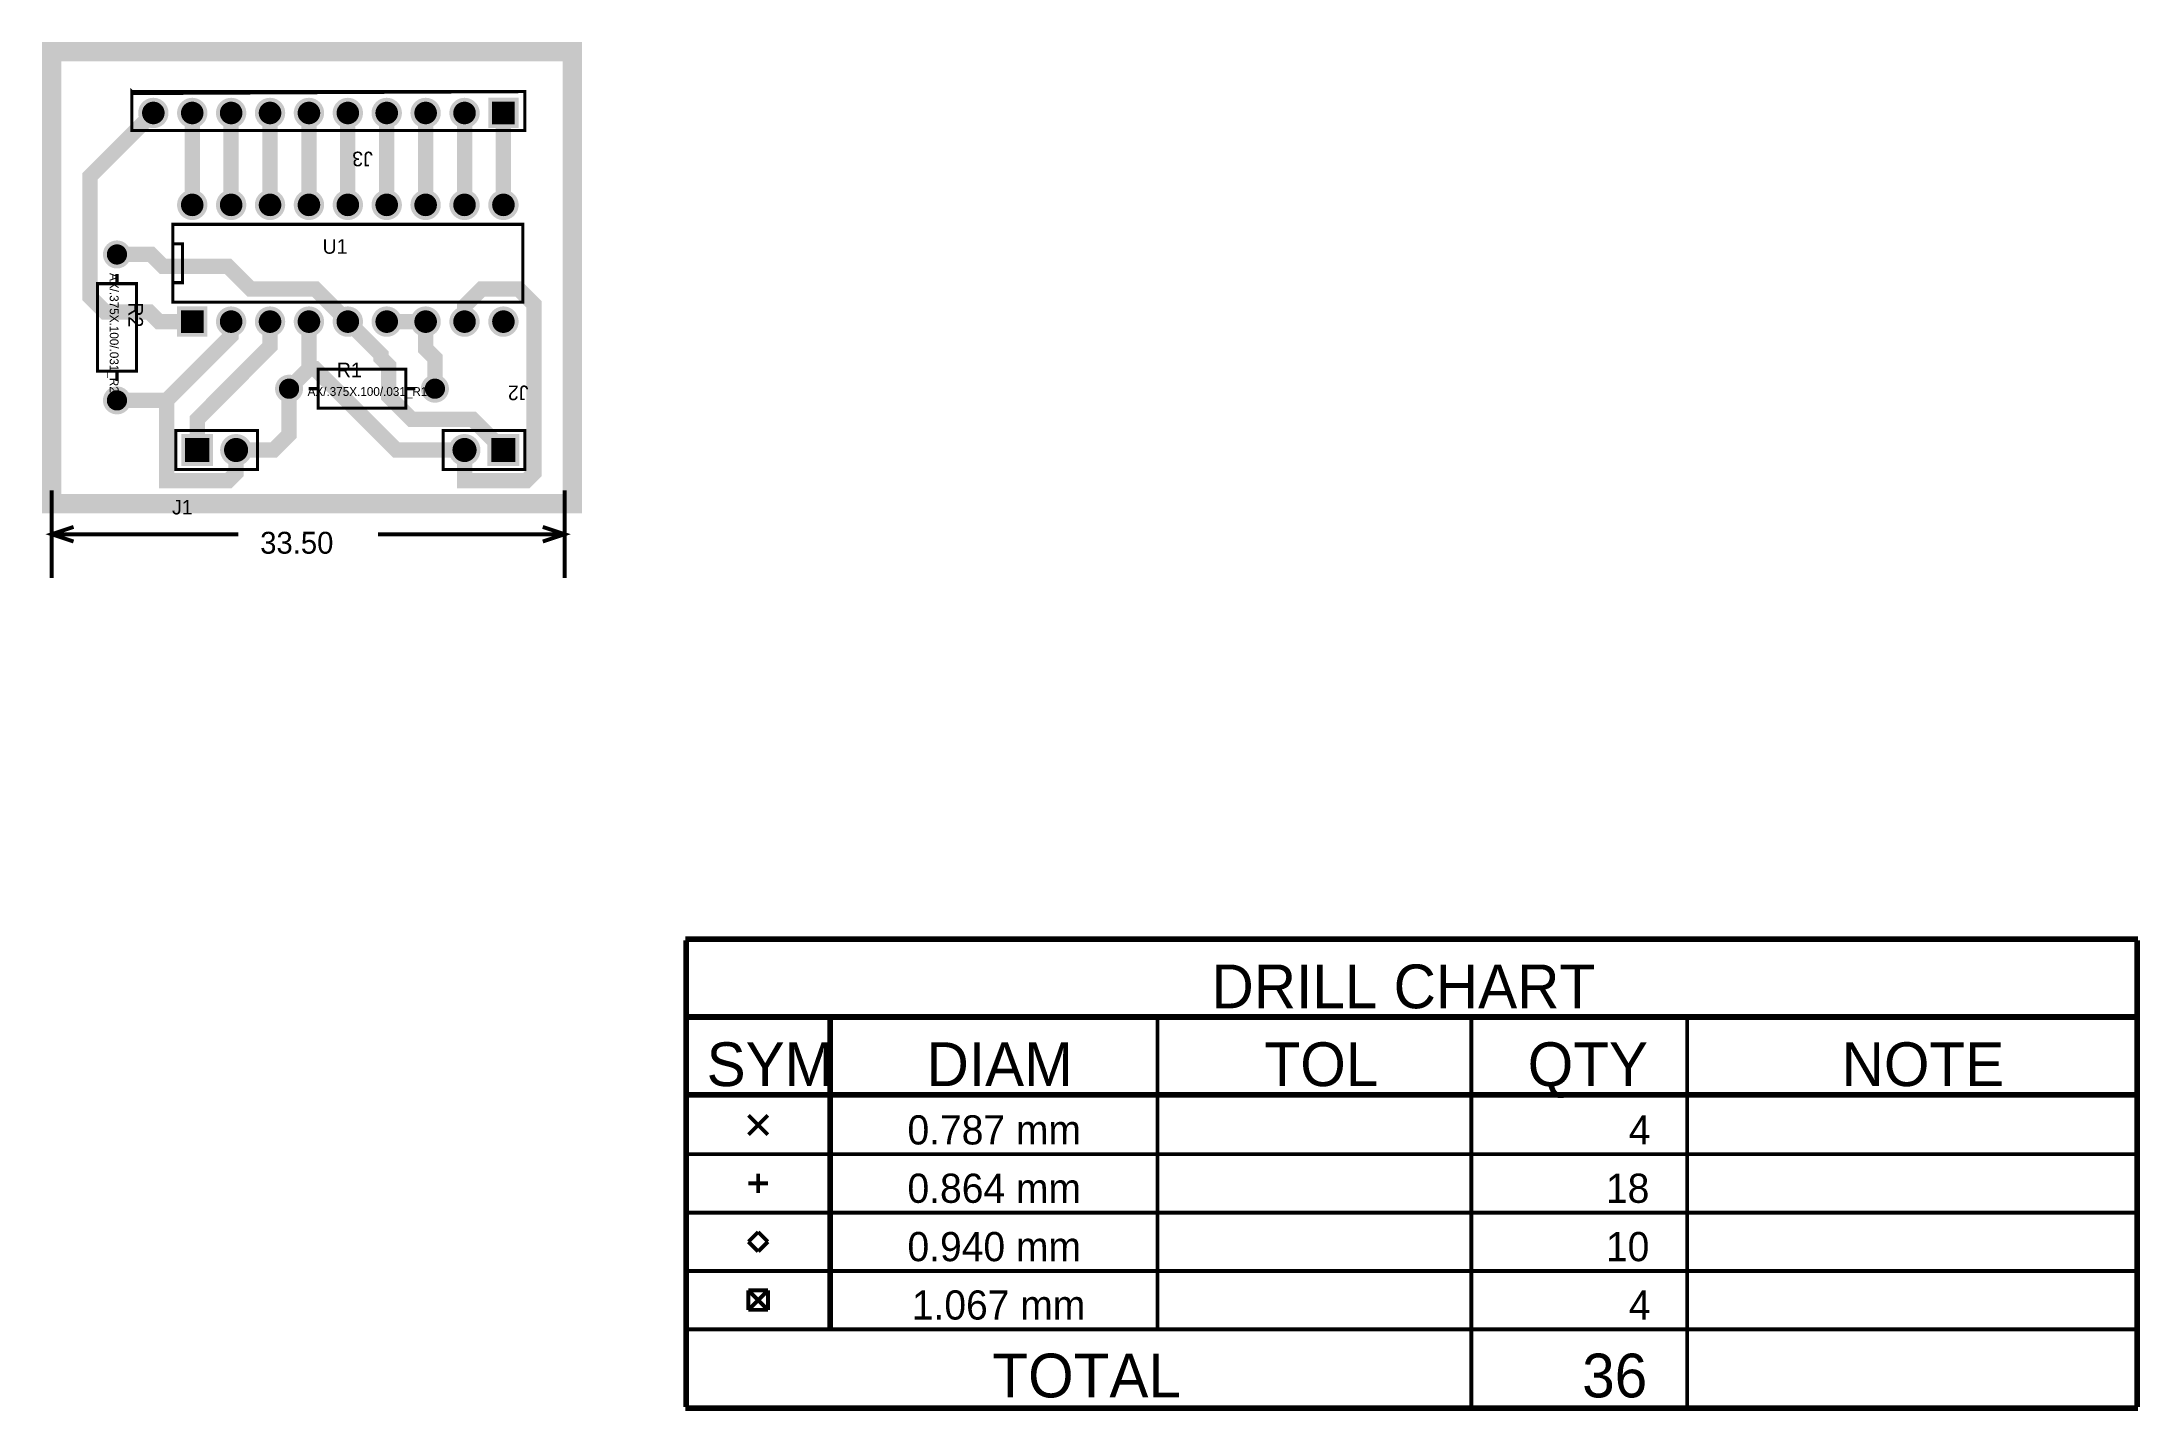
# Model space of a CAD drawing. Extents: x -1.66 to 3.73, y -1.21 to 2.31.
import ezdxf

# ---------------------------------------------------------------- set-up
doc = ezdxf.new("R2010")
doc.units = 0
doc.layers.get('0').update_dxf_attribs({"color": 1, "linetype": 'CONTINUOUS'})
for name, color, linetype in [('ASYBOT', 7, 'CONTINUOUS'), ('ASYTOP', 6, 'CONTINUOUS'), ('BOTTOM', 3, 'CONTINUOUS'), ('COMPONENTS_TOP', 1, 'CONTINUOUS'), ('DRILL', 1, 'CONTINUOUS'), ('DRLDWG', 8, 'CONTINUOUS'), ('GND', 4, 'CONTINUOUS'), ('INNER1', 8, 'CONTINUOUS'), ('INNER10', 1, 'CONTINUOUS'), ('INNER11', 2, 'CONTINUOUS'), ('INNER12', 3, 'CONTINUOUS'), ('INNER2', 1, 'CONTINUOUS'), ('INNER3', 2, 'CONTINUOUS'), ('INNER4', 3, 'CONTINUOUS'), ('INNER5', 4, 'CONTINUOUS'), ('INNER6', 5, 'CONTINUOUS'), ('INNER7', 6, 'CONTINUOUS'), ('INNER8', 7, 'CONTINUOUS'), ('INNER9', 8, 'CONTINUOUS'), ('OBS_ASYTOP', 6, 'CONTINUOUS'), ('OBS_DRLDWG', 8, 'CONTINUOUS'), ('OBS_GLOBAL_LAYER', 1, 'CONTINUOUS'), ('OBS_SSTOP', 4, 'CONTINUOUS'), ('PADSTACKS', 1, 'CONTINUOUS'), ('POWER', 7, 'CONTINUOUS'), ('SMBOT', 1, 'CONTINUOUS'), ('SMTOP', 8, 'CONTINUOUS'), ('TOP', 2, 'CONTINUOUS')]:
    doc.layers.add(name, color=color, linetype=linetype)

# ---------------------------------------------------------------- blocks, each defined once
blk = doc.blocks.new('padstack_BCON100T_llb_pad3')
blk.add_point((0, 0))
at = {"layer": 'ASYBOT', "const_width": 0.062}
blk.add_lwpolyline([(-0.031, 0), (0.031, 0)], dxfattribs=at)
at = {"layer": 'ASYTOP', "const_width": 0.062}
blk.add_lwpolyline([(-0.031, 0), (0.031, 0)], dxfattribs=at)
at = {"layer": 'BOTTOM', "const_width": 0.062}
blk.add_lwpolyline([(-0.031, 0), (0.031, 0)], dxfattribs=at)
at = {"layer": 'DRILL', "const_width": 0.021}
blk.add_lwpolyline([(-0.0105, 0, 1), (0.0105, 0, 1)], format="xyb", close=True, dxfattribs=at)
at = {"layer": 'DRLDWG', "const_width": 0.021}
blk.add_lwpolyline([(-0.0105, 0, 1), (0.0105, 0, 1)], format="xyb", close=True, dxfattribs=at)
at = {"layer": 'GND', "const_width": 0.082}
blk.add_lwpolyline([(-0.041, 0), (0.041, 0)], dxfattribs=at)
at = {"layer": 'INNER1', "const_width": 0.062}
blk.add_lwpolyline([(-0.031, 0), (0.031, 0)], dxfattribs=at)
at = {"layer": 'INNER10', "const_width": 0.062}
blk.add_lwpolyline([(-0.031, 0), (0.031, 0)], dxfattribs=at)
at = {"layer": 'INNER11', "const_width": 0.062}
blk.add_lwpolyline([(-0.031, 0), (0.031, 0)], dxfattribs=at)
at = {"layer": 'INNER12', "const_width": 0.062}
blk.add_lwpolyline([(-0.031, 0), (0.031, 0)], dxfattribs=at)
at = {"layer": 'INNER2', "const_width": 0.062}
blk.add_lwpolyline([(-0.031, 0), (0.031, 0)], dxfattribs=at)
at = {"layer": 'INNER3', "const_width": 0.062}
blk.add_lwpolyline([(-0.031, 0), (0.031, 0)], dxfattribs=at)
at = {"layer": 'INNER4', "const_width": 0.062}
blk.add_lwpolyline([(-0.031, 0), (0.031, 0)], dxfattribs=at)
at = {"layer": 'INNER5', "const_width": 0.062}
blk.add_lwpolyline([(-0.031, 0), (0.031, 0)], dxfattribs=at)
at = {"layer": 'INNER6', "const_width": 0.062}
blk.add_lwpolyline([(-0.031, 0), (0.031, 0)], dxfattribs=at)
at = {"layer": 'INNER7', "const_width": 0.062}
blk.add_lwpolyline([(-0.031, 0), (0.031, 0)], dxfattribs=at)
at = {"layer": 'INNER8', "const_width": 0.062}
blk.add_lwpolyline([(-0.031, 0), (0.031, 0)], dxfattribs=at)
at = {"layer": 'INNER9', "const_width": 0.062}
blk.add_lwpolyline([(-0.031, 0), (0.031, 0)], dxfattribs=at)
at = {"layer": 'POWER', "const_width": 0.082}
blk.add_lwpolyline([(-0.041, 0), (0.041, 0)], dxfattribs=at)
at = {"layer": 'SMBOT', "const_width": 0.062}
blk.add_lwpolyline([(-0.031, 0), (0.031, 0)], dxfattribs=at)
at = {"layer": 'SMTOP', "const_width": 0.062}
blk.add_lwpolyline([(-0.031, 0), (0.031, 0)], dxfattribs=at)
at = {"layer": 'TOP', "const_width": 0.062}
blk.add_lwpolyline([(-0.031, 0), (0.031, 0)], dxfattribs=at)
blk = doc.blocks.new('padstack_BCON100T_llb_pad4')
blk.add_point((0, 0))
at = {"layer": 'ASYBOT', "const_width": 0.031}
blk.add_lwpolyline([(-0.0155, 0, 1), (0.0155, 0, 1)], format="xyb", close=True, dxfattribs=at)
at = {"layer": 'ASYTOP', "const_width": 0.031}
blk.add_lwpolyline([(-0.0155, 0, 1), (0.0155, 0, 1)], format="xyb", close=True, dxfattribs=at)
at = {"layer": 'BOTTOM', "const_width": 0.031}
blk.add_lwpolyline([(-0.0155, 0, 1), (0.0155, 0, 1)], format="xyb", close=True, dxfattribs=at)
at = {"layer": 'DRILL', "const_width": 0.021}
blk.add_lwpolyline([(-0.0105, 0, 1), (0.0105, 0, 1)], format="xyb", close=True, dxfattribs=at)
at = {"layer": 'DRLDWG', "const_width": 0.021}
blk.add_lwpolyline([(-0.0105, 0, 1), (0.0105, 0, 1)], format="xyb", close=True, dxfattribs=at)
at = {"layer": 'GND', "const_width": 0.041}
blk.add_lwpolyline([(-0.0205, 0, 1), (0.0205, 0, 1)], format="xyb", close=True, dxfattribs=at)
at = {"layer": 'INNER1', "const_width": 0.031}
blk.add_lwpolyline([(-0.0155, 0, 1), (0.0155, 0, 1)], format="xyb", close=True, dxfattribs=at)
at = {"layer": 'INNER10', "const_width": 0.031}
blk.add_lwpolyline([(-0.0155, 0, 1), (0.0155, 0, 1)], format="xyb", close=True, dxfattribs=at)
at = {"layer": 'INNER11', "const_width": 0.031}
blk.add_lwpolyline([(-0.0155, 0, 1), (0.0155, 0, 1)], format="xyb", close=True, dxfattribs=at)
at = {"layer": 'INNER12', "const_width": 0.031}
blk.add_lwpolyline([(-0.0155, 0, 1), (0.0155, 0, 1)], format="xyb", close=True, dxfattribs=at)
at = {"layer": 'INNER2', "const_width": 0.031}
blk.add_lwpolyline([(-0.0155, 0, 1), (0.0155, 0, 1)], format="xyb", close=True, dxfattribs=at)
at = {"layer": 'INNER3', "const_width": 0.031}
blk.add_lwpolyline([(-0.0155, 0, 1), (0.0155, 0, 1)], format="xyb", close=True, dxfattribs=at)
at = {"layer": 'INNER4', "const_width": 0.031}
blk.add_lwpolyline([(-0.0155, 0, 1), (0.0155, 0, 1)], format="xyb", close=True, dxfattribs=at)
at = {"layer": 'INNER5', "const_width": 0.031}
blk.add_lwpolyline([(-0.0155, 0, 1), (0.0155, 0, 1)], format="xyb", close=True, dxfattribs=at)
at = {"layer": 'INNER6', "const_width": 0.031}
blk.add_lwpolyline([(-0.0155, 0, 1), (0.0155, 0, 1)], format="xyb", close=True, dxfattribs=at)
at = {"layer": 'INNER7', "const_width": 0.031}
blk.add_lwpolyline([(-0.0155, 0, 1), (0.0155, 0, 1)], format="xyb", close=True, dxfattribs=at)
at = {"layer": 'INNER8', "const_width": 0.031}
blk.add_lwpolyline([(-0.0155, 0, 1), (0.0155, 0, 1)], format="xyb", close=True, dxfattribs=at)
at = {"layer": 'INNER9', "const_width": 0.031}
blk.add_lwpolyline([(-0.0155, 0, 1), (0.0155, 0, 1)], format="xyb", close=True, dxfattribs=at)
at = {"layer": 'POWER', "const_width": 0.041}
blk.add_lwpolyline([(-0.0205, 0, 1), (0.0205, 0, 1)], format="xyb", close=True, dxfattribs=at)
at = {"layer": 'SMBOT', "const_width": 0.031}
blk.add_lwpolyline([(-0.0155, 0, 1), (0.0155, 0, 1)], format="xyb", close=True, dxfattribs=at)
at = {"layer": 'SMTOP', "const_width": 0.031}
blk.add_lwpolyline([(-0.0155, 0, 1), (0.0155, 0, 1)], format="xyb", close=True, dxfattribs=at)
at = {"layer": 'TOP', "const_width": 0.031}
blk.add_lwpolyline([(-0.0155, 0, 1), (0.0155, 0, 1)], format="xyb", close=True, dxfattribs=at)
blk = doc.blocks.new('footprint_CON2_J1')
at = {"layer": 'PADSTACKS'}
for name, p in [('padstack_BCON100T_llb_pad3', (0, 0)), ('padstack_BCON100T_llb_pad4', (0.1, 0))]:
    blk.add_blockref(name, p, dxfattribs=at)
blk = doc.blocks.new('footprint_CON2_J2')
at = {"layer": 'PADSTACKS'}
for name, p in [('padstack_BCON100T_llb_pad3', (0, 0)), ('padstack_BCON100T_llb_pad4', (0.1, 0))]:
    blk.add_blockref(name, p, dxfattribs=at)
blk = doc.blocks.new('padstack_BCON100T_llb_pad2')
blk.add_point((0, 0))
at = {"layer": 'ASYBOT', "const_width": 0.058}
blk.add_lwpolyline([(-0.029, 0), (0.029, 0)], dxfattribs=at)
at = {"layer": 'ASYTOP', "const_width": 0.058}
blk.add_lwpolyline([(-0.029, 0), (0.029, 0)], dxfattribs=at)
at = {"layer": 'BOTTOM', "const_width": 0.058}
blk.add_lwpolyline([(-0.029, 0), (0.029, 0)], dxfattribs=at)
at = {"layer": 'DRILL', "const_width": 0.0185}
blk.add_lwpolyline([(-0.00925, 0, 1), (0.00925, 0, 1)], format="xyb", close=True, dxfattribs=at)
at = {"layer": 'DRLDWG', "const_width": 0.0185}
blk.add_lwpolyline([(-0.00925, 0, 1), (0.00925, 0, 1)], format="xyb", close=True, dxfattribs=at)
at = {"layer": 'GND', "const_width": 0.078}
blk.add_lwpolyline([(-0.039, 0), (0.039, 0)], dxfattribs=at)
at = {"layer": 'INNER1', "const_width": 0.058}
blk.add_lwpolyline([(-0.029, 0), (0.029, 0)], dxfattribs=at)
at = {"layer": 'INNER10', "const_width": 0.058}
blk.add_lwpolyline([(-0.029, 0), (0.029, 0)], dxfattribs=at)
at = {"layer": 'INNER11', "const_width": 0.058}
blk.add_lwpolyline([(-0.029, 0), (0.029, 0)], dxfattribs=at)
at = {"layer": 'INNER12', "const_width": 0.058}
blk.add_lwpolyline([(-0.029, 0), (0.029, 0)], dxfattribs=at)
at = {"layer": 'INNER2', "const_width": 0.058}
blk.add_lwpolyline([(-0.029, 0), (0.029, 0)], dxfattribs=at)
at = {"layer": 'INNER3', "const_width": 0.058}
blk.add_lwpolyline([(-0.029, 0), (0.029, 0)], dxfattribs=at)
at = {"layer": 'INNER4', "const_width": 0.058}
blk.add_lwpolyline([(-0.029, 0), (0.029, 0)], dxfattribs=at)
at = {"layer": 'INNER5', "const_width": 0.058}
blk.add_lwpolyline([(-0.029, 0), (0.029, 0)], dxfattribs=at)
at = {"layer": 'INNER6', "const_width": 0.058}
blk.add_lwpolyline([(-0.029, 0), (0.029, 0)], dxfattribs=at)
at = {"layer": 'INNER7', "const_width": 0.058}
blk.add_lwpolyline([(-0.029, 0), (0.029, 0)], dxfattribs=at)
at = {"layer": 'INNER8', "const_width": 0.058}
blk.add_lwpolyline([(-0.029, 0), (0.029, 0)], dxfattribs=at)
at = {"layer": 'INNER9', "const_width": 0.058}
blk.add_lwpolyline([(-0.029, 0), (0.029, 0)], dxfattribs=at)
at = {"layer": 'POWER', "const_width": 0.078}
blk.add_lwpolyline([(-0.039, 0), (0.039, 0)], dxfattribs=at)
at = {"layer": 'SMBOT', "const_width": 0.058}
blk.add_lwpolyline([(-0.029, 0), (0.029, 0)], dxfattribs=at)
at = {"layer": 'SMTOP', "const_width": 0.058}
blk.add_lwpolyline([(-0.029, 0), (0.029, 0)], dxfattribs=at)
at = {"layer": 'TOP', "const_width": 0.058}
blk.add_lwpolyline([(-0.029, 0), (0.029, 0)], dxfattribs=at)
blk = doc.blocks.new('padstack_BCON100T_llb_pad1')
blk.add_point((0, 0))
at = {"layer": 'ASYBOT', "const_width": 0.029}
blk.add_lwpolyline([(-0.0145, 0, 1), (0.0145, 0, 1)], format="xyb", close=True, dxfattribs=at)
at = {"layer": 'ASYTOP', "const_width": 0.029}
blk.add_lwpolyline([(-0.0145, 0, 1), (0.0145, 0, 1)], format="xyb", close=True, dxfattribs=at)
at = {"layer": 'BOTTOM', "const_width": 0.029}
blk.add_lwpolyline([(-0.0145, 0, 1), (0.0145, 0, 1)], format="xyb", close=True, dxfattribs=at)
at = {"layer": 'DRILL', "const_width": 0.0185}
blk.add_lwpolyline([(-0.00925, 0, 1), (0.00925, 0, 1)], format="xyb", close=True, dxfattribs=at)
at = {"layer": 'DRLDWG', "const_width": 0.0185}
blk.add_lwpolyline([(-0.00925, 0, 1), (0.00925, 0, 1)], format="xyb", close=True, dxfattribs=at)
at = {"layer": 'GND', "const_width": 0.039}
blk.add_lwpolyline([(-0.0195, 0, 1), (0.0195, 0, 1)], format="xyb", close=True, dxfattribs=at)
at = {"layer": 'INNER1', "const_width": 0.029}
blk.add_lwpolyline([(-0.0145, 0, 1), (0.0145, 0, 1)], format="xyb", close=True, dxfattribs=at)
at = {"layer": 'INNER10', "const_width": 0.029}
blk.add_lwpolyline([(-0.0145, 0, 1), (0.0145, 0, 1)], format="xyb", close=True, dxfattribs=at)
at = {"layer": 'INNER11', "const_width": 0.029}
blk.add_lwpolyline([(-0.0145, 0, 1), (0.0145, 0, 1)], format="xyb", close=True, dxfattribs=at)
at = {"layer": 'INNER12', "const_width": 0.029}
blk.add_lwpolyline([(-0.0145, 0, 1), (0.0145, 0, 1)], format="xyb", close=True, dxfattribs=at)
at = {"layer": 'INNER2', "const_width": 0.029}
blk.add_lwpolyline([(-0.0145, 0, 1), (0.0145, 0, 1)], format="xyb", close=True, dxfattribs=at)
at = {"layer": 'INNER3', "const_width": 0.029}
blk.add_lwpolyline([(-0.0145, 0, 1), (0.0145, 0, 1)], format="xyb", close=True, dxfattribs=at)
at = {"layer": 'INNER4', "const_width": 0.029}
blk.add_lwpolyline([(-0.0145, 0, 1), (0.0145, 0, 1)], format="xyb", close=True, dxfattribs=at)
at = {"layer": 'INNER5', "const_width": 0.029}
blk.add_lwpolyline([(-0.0145, 0, 1), (0.0145, 0, 1)], format="xyb", close=True, dxfattribs=at)
at = {"layer": 'INNER6', "const_width": 0.029}
blk.add_lwpolyline([(-0.0145, 0, 1), (0.0145, 0, 1)], format="xyb", close=True, dxfattribs=at)
at = {"layer": 'INNER7', "const_width": 0.029}
blk.add_lwpolyline([(-0.0145, 0, 1), (0.0145, 0, 1)], format="xyb", close=True, dxfattribs=at)
at = {"layer": 'INNER8', "const_width": 0.029}
blk.add_lwpolyline([(-0.0145, 0, 1), (0.0145, 0, 1)], format="xyb", close=True, dxfattribs=at)
at = {"layer": 'INNER9', "const_width": 0.029}
blk.add_lwpolyline([(-0.0145, 0, 1), (0.0145, 0, 1)], format="xyb", close=True, dxfattribs=at)
at = {"layer": 'POWER', "const_width": 0.039}
blk.add_lwpolyline([(-0.0195, 0, 1), (0.0195, 0, 1)], format="xyb", close=True, dxfattribs=at)
at = {"layer": 'SMBOT', "const_width": 0.029}
blk.add_lwpolyline([(-0.0145, 0, 1), (0.0145, 0, 1)], format="xyb", close=True, dxfattribs=at)
at = {"layer": 'SMTOP', "const_width": 0.029}
blk.add_lwpolyline([(-0.0145, 0, 1), (0.0145, 0, 1)], format="xyb", close=True, dxfattribs=at)
at = {"layer": 'TOP', "const_width": 0.029}
blk.add_lwpolyline([(-0.0145, 0, 1), (0.0145, 0, 1)], format="xyb", close=True, dxfattribs=at)
blk = doc.blocks.new('footprint_CON10_J3')
at = {"layer": 'PADSTACKS'}
for name, p in [('padstack_BCON100T_llb_pad2', (0, 0)), ('padstack_BCON100T_llb_pad1', (0.1, 0)), ('padstack_BCON100T_llb_pad1', (0.2, 0)), ('padstack_BCON100T_llb_pad1', (0.3, 0)), ('padstack_BCON100T_llb_pad1', (0.4, 0)), ('padstack_BCON100T_llb_pad1', (0.5, 0)), ('padstack_BCON100T_llb_pad1', (0.6, 0)), ('padstack_BCON100T_llb_pad1', (0.7, 0)), ('padstack_BCON100T_llb_pad1', (0.8, 0)), ('padstack_BCON100T_llb_pad1', (0.9, 0))]:
    blk.add_blockref(name, p, dxfattribs=at)
blk = doc.blocks.new('padstack_TM_AXIAL_llb_pad3')
blk.add_point((0, 0))
at = {"layer": 'ASYBOT', "const_width": 0.026}
blk.add_lwpolyline([(-0.013, 0, 1), (0.013, 0, 1)], format="xyb", close=True, dxfattribs=at)
at = {"layer": 'ASYTOP', "const_width": 0.026}
blk.add_lwpolyline([(-0.013, 0, 1), (0.013, 0, 1)], format="xyb", close=True, dxfattribs=at)
at = {"layer": 'BOTTOM', "const_width": 0.026}
blk.add_lwpolyline([(-0.013, 0, 1), (0.013, 0, 1)], format="xyb", close=True, dxfattribs=at)
at = {"layer": 'DRILL', "const_width": 0.0155}
blk.add_lwpolyline([(-0.00775, 0, 1), (0.00775, 0, 1)], format="xyb", close=True, dxfattribs=at)
at = {"layer": 'DRLDWG', "const_width": 0.0155}
blk.add_lwpolyline([(-0.00775, 0, 1), (0.00775, 0, 1)], format="xyb", close=True, dxfattribs=at)
at = {"layer": 'GND', "const_width": 0.036}
blk.add_lwpolyline([(-0.018, 0, 1), (0.018, 0, 1)], format="xyb", close=True, dxfattribs=at)
at = {"layer": 'INNER1', "const_width": 0.026}
blk.add_lwpolyline([(-0.013, 0, 1), (0.013, 0, 1)], format="xyb", close=True, dxfattribs=at)
at = {"layer": 'INNER10', "const_width": 0.026}
blk.add_lwpolyline([(-0.013, 0, 1), (0.013, 0, 1)], format="xyb", close=True, dxfattribs=at)
at = {"layer": 'INNER11', "const_width": 0.026}
blk.add_lwpolyline([(-0.013, 0, 1), (0.013, 0, 1)], format="xyb", close=True, dxfattribs=at)
at = {"layer": 'INNER12', "const_width": 0.026}
blk.add_lwpolyline([(-0.013, 0, 1), (0.013, 0, 1)], format="xyb", close=True, dxfattribs=at)
at = {"layer": 'INNER2', "const_width": 0.026}
blk.add_lwpolyline([(-0.013, 0, 1), (0.013, 0, 1)], format="xyb", close=True, dxfattribs=at)
at = {"layer": 'INNER3', "const_width": 0.026}
blk.add_lwpolyline([(-0.013, 0, 1), (0.013, 0, 1)], format="xyb", close=True, dxfattribs=at)
at = {"layer": 'INNER4', "const_width": 0.026}
blk.add_lwpolyline([(-0.013, 0, 1), (0.013, 0, 1)], format="xyb", close=True, dxfattribs=at)
at = {"layer": 'INNER5', "const_width": 0.026}
blk.add_lwpolyline([(-0.013, 0, 1), (0.013, 0, 1)], format="xyb", close=True, dxfattribs=at)
at = {"layer": 'INNER6', "const_width": 0.026}
blk.add_lwpolyline([(-0.013, 0, 1), (0.013, 0, 1)], format="xyb", close=True, dxfattribs=at)
at = {"layer": 'INNER7', "const_width": 0.026}
blk.add_lwpolyline([(-0.013, 0, 1), (0.013, 0, 1)], format="xyb", close=True, dxfattribs=at)
at = {"layer": 'INNER8', "const_width": 0.026}
blk.add_lwpolyline([(-0.013, 0, 1), (0.013, 0, 1)], format="xyb", close=True, dxfattribs=at)
at = {"layer": 'INNER9', "const_width": 0.026}
blk.add_lwpolyline([(-0.013, 0, 1), (0.013, 0, 1)], format="xyb", close=True, dxfattribs=at)
at = {"layer": 'POWER', "const_width": 0.036}
blk.add_lwpolyline([(-0.018, 0, 1), (0.018, 0, 1)], format="xyb", close=True, dxfattribs=at)
at = {"layer": 'SMBOT', "const_width": 0.026}
blk.add_lwpolyline([(-0.013, 0, 1), (0.013, 0, 1)], format="xyb", close=True, dxfattribs=at)
at = {"layer": 'SMTOP', "const_width": 0.026}
blk.add_lwpolyline([(-0.013, 0, 1), (0.013, 0, 1)], format="xyb", close=True, dxfattribs=at)
at = {"layer": 'TOP', "const_width": 0.026}
blk.add_lwpolyline([(-0.013, 0, 1), (0.013, 0, 1)], format="xyb", close=True, dxfattribs=at)
blk = doc.blocks.new('footprint_AX__375X_100__031_R1')
at = {"layer": 'PADSTACKS'}
for p in [(0, 0), (0.375, 0)]:
    blk.add_blockref('padstack_TM_AXIAL_llb_pad3', p, dxfattribs=at)
blk = doc.blocks.new('footprint_AX__375X_100__031_R2')
at = {"layer": 'PADSTACKS'}
for p in [(0, 0), (0.375, 0)]:
    blk.add_blockref('padstack_TM_AXIAL_llb_pad3', p, dxfattribs=at)
blk = doc.blocks.new('padstack_DIP100T_llb_pad1')
blk.add_point((0, 0))
at = {"layer": 'ASYBOT', "const_width": 0.058}
blk.add_lwpolyline([(-0.029, 0), (0.029, 0)], dxfattribs=at)
at = {"layer": 'ASYTOP', "const_width": 0.058}
blk.add_lwpolyline([(-0.029, 0), (0.029, 0)], dxfattribs=at)
at = {"layer": 'BOTTOM', "const_width": 0.058}
blk.add_lwpolyline([(-0.029, 0), (0.029, 0)], dxfattribs=at)
at = {"layer": 'DRILL', "const_width": 0.017}
blk.add_lwpolyline([(-0.0085, 0, 1), (0.0085, 0, 1)], format="xyb", close=True, dxfattribs=at)
at = {"layer": 'DRLDWG', "const_width": 0.017}
blk.add_lwpolyline([(-0.0085, 0, 1), (0.0085, 0, 1)], format="xyb", close=True, dxfattribs=at)
at = {"layer": 'GND', "const_width": 0.078}
blk.add_lwpolyline([(-0.039, 0), (0.039, 0)], dxfattribs=at)
at = {"layer": 'INNER1', "const_width": 0.058}
blk.add_lwpolyline([(-0.029, 0), (0.029, 0)], dxfattribs=at)
at = {"layer": 'INNER10', "const_width": 0.058}
blk.add_lwpolyline([(-0.029, 0), (0.029, 0)], dxfattribs=at)
at = {"layer": 'INNER11', "const_width": 0.058}
blk.add_lwpolyline([(-0.029, 0), (0.029, 0)], dxfattribs=at)
at = {"layer": 'INNER12', "const_width": 0.058}
blk.add_lwpolyline([(-0.029, 0), (0.029, 0)], dxfattribs=at)
at = {"layer": 'INNER2', "const_width": 0.058}
blk.add_lwpolyline([(-0.029, 0), (0.029, 0)], dxfattribs=at)
at = {"layer": 'INNER3', "const_width": 0.058}
blk.add_lwpolyline([(-0.029, 0), (0.029, 0)], dxfattribs=at)
at = {"layer": 'INNER4', "const_width": 0.058}
blk.add_lwpolyline([(-0.029, 0), (0.029, 0)], dxfattribs=at)
at = {"layer": 'INNER5', "const_width": 0.058}
blk.add_lwpolyline([(-0.029, 0), (0.029, 0)], dxfattribs=at)
at = {"layer": 'INNER6', "const_width": 0.058}
blk.add_lwpolyline([(-0.029, 0), (0.029, 0)], dxfattribs=at)
at = {"layer": 'INNER7', "const_width": 0.058}
blk.add_lwpolyline([(-0.029, 0), (0.029, 0)], dxfattribs=at)
at = {"layer": 'INNER8', "const_width": 0.058}
blk.add_lwpolyline([(-0.029, 0), (0.029, 0)], dxfattribs=at)
at = {"layer": 'INNER9', "const_width": 0.058}
blk.add_lwpolyline([(-0.029, 0), (0.029, 0)], dxfattribs=at)
at = {"layer": 'POWER', "const_width": 0.078}
blk.add_lwpolyline([(-0.039, 0), (0.039, 0)], dxfattribs=at)
at = {"layer": 'SMBOT', "const_width": 0.058}
blk.add_lwpolyline([(-0.029, 0), (0.029, 0)], dxfattribs=at)
at = {"layer": 'SMTOP', "const_width": 0.058}
blk.add_lwpolyline([(-0.029, 0), (0.029, 0)], dxfattribs=at)
at = {"layer": 'TOP', "const_width": 0.058}
blk.add_lwpolyline([(-0.029, 0), (0.029, 0)], dxfattribs=at)
blk = doc.blocks.new('padstack_DIP100T_llb_pad2')
blk.add_point((0, 0))
at = {"layer": 'ASYBOT', "const_width": 0.029}
blk.add_lwpolyline([(-0.0145, 0, 1), (0.0145, 0, 1)], format="xyb", close=True, dxfattribs=at)
at = {"layer": 'ASYTOP', "const_width": 0.029}
blk.add_lwpolyline([(-0.0145, 0, 1), (0.0145, 0, 1)], format="xyb", close=True, dxfattribs=at)
at = {"layer": 'BOTTOM', "const_width": 0.029}
blk.add_lwpolyline([(-0.0145, 0, 1), (0.0145, 0, 1)], format="xyb", close=True, dxfattribs=at)
at = {"layer": 'DRILL', "const_width": 0.017}
blk.add_lwpolyline([(-0.0085, 0, 1), (0.0085, 0, 1)], format="xyb", close=True, dxfattribs=at)
at = {"layer": 'DRLDWG', "const_width": 0.017}
blk.add_lwpolyline([(-0.0085, 0, 1), (0.0085, 0, 1)], format="xyb", close=True, dxfattribs=at)
at = {"layer": 'GND', "const_width": 0.039}
blk.add_lwpolyline([(-0.0195, 0, 1), (0.0195, 0, 1)], format="xyb", close=True, dxfattribs=at)
at = {"layer": 'INNER1', "const_width": 0.029}
blk.add_lwpolyline([(-0.0145, 0, 1), (0.0145, 0, 1)], format="xyb", close=True, dxfattribs=at)
at = {"layer": 'INNER10', "const_width": 0.029}
blk.add_lwpolyline([(-0.0145, 0, 1), (0.0145, 0, 1)], format="xyb", close=True, dxfattribs=at)
at = {"layer": 'INNER11', "const_width": 0.029}
blk.add_lwpolyline([(-0.0145, 0, 1), (0.0145, 0, 1)], format="xyb", close=True, dxfattribs=at)
at = {"layer": 'INNER12', "const_width": 0.029}
blk.add_lwpolyline([(-0.0145, 0, 1), (0.0145, 0, 1)], format="xyb", close=True, dxfattribs=at)
at = {"layer": 'INNER2', "const_width": 0.029}
blk.add_lwpolyline([(-0.0145, 0, 1), (0.0145, 0, 1)], format="xyb", close=True, dxfattribs=at)
at = {"layer": 'INNER3', "const_width": 0.029}
blk.add_lwpolyline([(-0.0145, 0, 1), (0.0145, 0, 1)], format="xyb", close=True, dxfattribs=at)
at = {"layer": 'INNER4', "const_width": 0.029}
blk.add_lwpolyline([(-0.0145, 0, 1), (0.0145, 0, 1)], format="xyb", close=True, dxfattribs=at)
at = {"layer": 'INNER5', "const_width": 0.029}
blk.add_lwpolyline([(-0.0145, 0, 1), (0.0145, 0, 1)], format="xyb", close=True, dxfattribs=at)
at = {"layer": 'INNER6', "const_width": 0.029}
blk.add_lwpolyline([(-0.0145, 0, 1), (0.0145, 0, 1)], format="xyb", close=True, dxfattribs=at)
at = {"layer": 'INNER7', "const_width": 0.029}
blk.add_lwpolyline([(-0.0145, 0, 1), (0.0145, 0, 1)], format="xyb", close=True, dxfattribs=at)
at = {"layer": 'INNER8', "const_width": 0.029}
blk.add_lwpolyline([(-0.0145, 0, 1), (0.0145, 0, 1)], format="xyb", close=True, dxfattribs=at)
at = {"layer": 'INNER9', "const_width": 0.029}
blk.add_lwpolyline([(-0.0145, 0, 1), (0.0145, 0, 1)], format="xyb", close=True, dxfattribs=at)
at = {"layer": 'POWER', "const_width": 0.039}
blk.add_lwpolyline([(-0.0195, 0, 1), (0.0195, 0, 1)], format="xyb", close=True, dxfattribs=at)
at = {"layer": 'SMBOT', "const_width": 0.029}
blk.add_lwpolyline([(-0.0145, 0, 1), (0.0145, 0, 1)], format="xyb", close=True, dxfattribs=at)
at = {"layer": 'SMTOP', "const_width": 0.029}
blk.add_lwpolyline([(-0.0145, 0, 1), (0.0145, 0, 1)], format="xyb", close=True, dxfattribs=at)
at = {"layer": 'TOP', "const_width": 0.029}
blk.add_lwpolyline([(-0.0145, 0, 1), (0.0145, 0, 1)], format="xyb", close=True, dxfattribs=at)
blk = doc.blocks.new('footprint_DIP_18_U1')
at = {"layer": 'PADSTACKS'}
for name, p in [('padstack_DIP100T_llb_pad2', (0, 0.3)), ('padstack_DIP100T_llb_pad2', (0.1, 0.3)), ('padstack_DIP100T_llb_pad2', (0.2, 0.3)), ('padstack_DIP100T_llb_pad2', (0.3, 0.3)), ('padstack_DIP100T_llb_pad2', (0.4, 0.3)), ('padstack_DIP100T_llb_pad2', (0.5, 0.3)), ('padstack_DIP100T_llb_pad2', (0.6, 0.3)), ('padstack_DIP100T_llb_pad2', (0.7, 0.3)), ('padstack_DIP100T_llb_pad2', (0.8, 0.3)), ('padstack_DIP100T_llb_pad1', (0, 0)), ('padstack_DIP100T_llb_pad2', (0.1, 0)), ('padstack_DIP100T_llb_pad2', (0.2, 0)), ('padstack_DIP100T_llb_pad2', (0.3, 0)), ('padstack_DIP100T_llb_pad2', (0.4, 0)), ('padstack_DIP100T_llb_pad2', (0.5, 0)), ('padstack_DIP100T_llb_pad2', (0.6, 0)), ('padstack_DIP100T_llb_pad2', (0.7, 0)), ('padstack_DIP100T_llb_pad2', (0.8, 0))]:
    blk.add_blockref(name, p, dxfattribs=at)

msp = doc.modelspace()

# ---------------------------------------------------------------- linework, layer by layer
at = {"layer": 'BOARD_OUTLINE', "const_width": 0.05}
msp.add_lwpolyline([(-1.6337, 2.2636), (-1.6337, 1.122), (-0.2953, 1.122), (-0.2953, 2.2833), (-1.6337, 2.2833), (-1.6337, 2.2636)], dxfattribs=at)
at = {"layer": 'BOTTOM', "const_width": 0.0394}
for points in [[(-1.3724, 2.1258), (-1.5353, 1.9629), (-1.5353, 1.6534), (-1.4959, 1.614), (-1.3826, 1.614), (-1.3581, 1.5896), (-1.2724, 1.5896)], [(-1.2724, 1.8896), (-1.2724, 2.1258)], [(-1.1724, 1.8896), (-1.1724, 2.1258)], [(-1.0724, 1.8896), (-1.0724, 2.1258)], [(-0.9724, 1.8896), (-0.9724, 2.1258)], [(-0.8724, 1.8896), (-0.8724, 2.1258)], [(-0.7724, 1.8896), (-0.7724, 2.1258)], [(-0.6724, 1.8896), (-0.6724, 2.1258)], [(-0.5724, 1.8896), (-0.5724, 2.1258)], [(-0.4724, 1.8896), (-0.4724, 2.1258)], [(-1.4659, 1.7622), (-1.3778, 1.7622), (-1.3478, 1.7321), (-1.181, 1.7321), (-1.122, 1.6731), (-0.9559, 1.6731), (-0.8724, 1.5896)], [(-0.5724, 1.2597), (-0.5724, 1.181), (-0.4134, 1.181), (-0.3937, 1.2007), (-0.3937, 1.6337), (-0.433, 1.6731), (-0.5283, 1.6731), (-0.5724, 1.629), (-0.5724, 1.5896)], [(-1.1724, 1.5896), (-1.1724, 1.5532), (-1.3385, 1.3872), (-1.4659, 1.3872)], [(-1.0724, 1.5896), (-1.0724, 1.5258), (-1.2597, 1.3385), (-1.2597, 1.2597)], [(-1.0235, 1.4172), (-0.9724, 1.4683), (-0.9724, 1.5896)], [(-0.8724, 1.5896), (-0.7873, 1.5045), (-0.7873, 1.4959), (-0.7677, 1.4763), (-0.7677, 1.3975), (-0.7086, 1.3385), (-0.5511, 1.3385), (-0.4724, 1.2597)], [(-0.6724, 1.5896), (-0.7724, 1.5896)], [(-0.6485, 1.4172), (-0.6485, 1.4959), (-0.6724, 1.5198), (-0.6724, 1.5896)], [(-1.0235, 1.4172), (-0.9724, 1.4683), (-0.9566, 1.4683), (-0.748, 1.2597), (-0.5724, 1.2597)], [(-1.4659, 1.3872), (-1.3385, 1.3872), (-1.3385, 1.181), (-1.1794, 1.181), (-1.1597, 1.2007), (-1.1597, 1.2597)], [(-1.0235, 1.4172), (-1.0235, 1.2991), (-1.0629, 1.2597), (-1.1597, 1.2597)]]:
    msp.add_lwpolyline(points, dxfattribs=at)
at = {"layer": 'OBS_ASYTOP', "const_width": 0.008}
for points in [[(-1.4274, 2.0808), (-1.4274, 2.1808), (-1.4274, 2.1808), (-0.4174, 2.1808), (-0.4174, 2.0808), (-0.4724, 2.0808), (-0.6724, 2.0808), (-0.8724, 2.0808), (-1.0724, 2.0808), (-1.2674, 2.0808), (-1.4274, 2.0808)], [(-0.4224, 1.6396), (-1.3224, 1.6396), (-1.3224, 1.8396), (-0.4224, 1.8396), (-0.4224, 1.6396)], [(-1.3224, 1.6896), (-1.2974, 1.6896), (-1.2974, 1.7896), (-1.3224, 1.7896)], [(-1.5159, 1.6872), (-1.4659, 1.6872), (-1.4159, 1.6872), (-1.4159, 1.6872), (-1.4159, 1.4622), (-1.4659, 1.4622), (-1.5159, 1.4622), (-1.5159, 1.6872)], [(-1.4659, 1.6872), (-1.4659, 1.7122)], [(-1.4659, 1.4622), (-1.4659, 1.4372)], [(-0.9485, 1.3672), (-0.9485, 1.4172), (-0.9485, 1.4672), (-0.9485, 1.4672), (-0.7235, 1.4672), (-0.7235, 1.4172), (-0.7235, 1.3672), (-0.9485, 1.3672)], [(-0.9485, 1.4172), (-0.9735, 1.4172)], [(-0.7235, 1.4172), (-0.6985, 1.4172)], [(-1.1047, 1.2097), (-1.1597, 1.2097), (-1.2597, 1.2097), (-1.3147, 1.2097), (-1.3147, 1.3097), (-1.1047, 1.3097), (-1.1047, 1.2097)], [(-0.6274, 1.3097), (-0.5724, 1.3097), (-0.4724, 1.3097), (-0.4174, 1.3097), (-0.4174, 1.2097), (-0.6274, 1.2097), (-0.6274, 1.3097)]]:
    msp.add_lwpolyline(points, dxfattribs=at)
at = {"layer": 'OBS_DRLDWG', "const_width": 0.01}
for points in [[(-0.005, 0.005), (3.73, 0.005)], [(-0.005, 0), (-0.005, -1.2)], [(0, 0), (0, -1.2)], [(0, 0), (3.725, 0)], [(3.725, 0), (3.725, -1.2)], [(3.73, 0), (3.73, -1.2)], [(0, -0.195), (3.725, -0.195)], [(0, -0.2), (3.725, -0.2)], [(0.365, -0.2), (0.365, -1)], [(0.37, -0.2), (0.37, -1)], [(1.2092, -0.2), (1.2092, -1)], [(2.0158, -0.2), (2.0158, -1.2)], [(2.5708, -0.2), (2.5708, -1.2)], [(0, -0.395), (3.725, -0.395)], [(0, -0.4), (3.725, -0.4)], [(0.1575, -0.5), (0.2075, -0.45)], [(0.1575, -0.45), (0.2075, -0.5)], [(0, -0.55), (3.725, -0.55)], [(0.1575, -0.625), (0.2075, -0.625)], [(0.1825, -0.65), (0.1825, -0.6)], [(0, -0.7), (3.725, -0.7)], [(0.1575, -0.775), (0.1825, -0.75)], [(0.1825, -0.75), (0.2075, -0.775)], [(0.1825, -0.8), (0.1575, -0.775)], [(0.2075, -0.775), (0.1825, -0.8)], [(0, -0.85), (3.725, -0.85)], [(0.1575, -0.9), (0.2075, -0.95)], [(0.1575, -0.95), (0.2075, -0.9)], [(0.1575, -0.9), (0.2075, -0.9)], [(0.1575, -0.95), (0.1575, -0.9)], [(0.2075, -0.9), (0.2075, -0.95)], [(0.2075, -0.95), (0.1575, -0.95)], [(0, -1), (3.725, -1)], [(-0.005, -1.205), (3.73, -1.205)], [(0, -1.2), (3.725, -1.2)]]:
    msp.add_lwpolyline(points, dxfattribs=at)
at = {"layer": 'OBS_GLOBAL_LAYER', "const_width": 0.00000833}
for points in [[(-1.3264, 1.5356), (-0.4184, 1.5356), (-0.4184, 1.9436), (-1.3264, 1.9436), (-1.3264, 1.5356)], [(-1.5199, 1.8032), (-1.5199, 1.3462), (-1.4119, 1.3462), (-1.4119, 1.8032), (-1.5199, 1.8032)], [(-1.0645, 1.3632), (-0.6075, 1.3632), (-0.6075, 1.4712), (-1.0645, 1.4712), (-1.0645, 1.3632)], [(-1.3187, 1.2057), (-1.1007, 1.2057), (-1.1007, 1.3137), (-1.3187, 1.3137), (-1.3187, 1.2057)], [(-0.4134, 1.3137), (-0.6314, 1.3137), (-0.6314, 1.2057), (-0.4134, 1.2057), (-0.4134, 1.3137)]]:
    msp.add_lwpolyline(points, close=True, dxfattribs=at)
at = {"layer": 'OBS_GLOBAL_LAYER', "const_width": 0.01}
for points in [[(-1.6337, 1.1557), (-1.6337, 0.9307)], [(-0.3149, 1.1557), (-0.3149, 0.9307)], [(-1.5775, 1.062), (-1.6337, 1.0432), (-1.5775, 1.0245)], [(-1.6337, 1.0432), (-1.1539, 1.0432)], [(-0.3149, 1.0432), (-0.7947, 1.0432)], [(-0.3712, 1.0245), (-0.3149, 1.0432), (-0.3712, 1.062)]]:
    msp.add_lwpolyline(points, dxfattribs=at)
at = {"layer": 'OBS_SSTOP', "const_width": 0.008}
for points in [[(-1.4274, 2.0808), (-1.4274, 2.1808), (-1.4224, 2.1758), (-0.4174, 2.1808), (-0.4174, 2.0808), (-1.4274, 2.0808)], [(-0.4224, 1.6396), (-1.3224, 1.6396), (-1.3224, 1.8396), (-0.4224, 1.8396), (-0.4224, 1.6396)], [(-1.3224, 1.6896), (-1.2974, 1.6896), (-1.2974, 1.7896), (-1.3224, 1.7896)], [(-1.5159, 1.6872), (-1.4659, 1.6872), (-1.4159, 1.6872), (-1.4159, 1.6872), (-1.4159, 1.4622), (-1.4659, 1.4622), (-1.5159, 1.4622), (-1.5159, 1.6872)], [(-1.4659, 1.6872), (-1.4659, 1.7122)], [(-1.4659, 1.4622), (-1.4659, 1.4372)], [(-0.9485, 1.3672), (-0.9485, 1.4172), (-0.9485, 1.4672), (-0.9485, 1.4672), (-0.7235, 1.4672), (-0.7235, 1.4172), (-0.7235, 1.3672), (-0.9485, 1.3672)], [(-0.9485, 1.4172), (-0.9735, 1.4172)], [(-0.7235, 1.4172), (-0.6985, 1.4172)], [(-1.1047, 1.2097), (-1.1597, 1.2097), (-1.2597, 1.2097), (-1.3147, 1.2097), (-1.3147, 1.3097), (-1.1047, 1.3097), (-1.1047, 1.2097)], [(-0.6274, 1.3097), (-0.5724, 1.3097), (-0.4724, 1.3097), (-0.4174, 1.3097), (-0.4174, 1.2097), (-0.6274, 1.2097), (-0.6274, 1.3097)]]:
    msp.add_lwpolyline(points, dxfattribs=at)

# ---------------------------------------------------------------- block references
at = {"layer": 'COMPONENTS_TOP'}
ref = msp.add_blockref('footprint_CON10_J3', (-0.4724, 2.1258), dxfattribs=dict(at, rotation=180))
ref.add_attrib('COMP_NAME', 'J3', (-0.808, 2.0264), dxfattribs={"layer": 'ASYTOP', "height": 0.0375, "rotation": 180})
ref = msp.add_blockref('footprint_DIP_18_U1', (-1.2724, 1.5896), dxfattribs=at)
ref.add_attrib('COMP_NAME', 'U1', (-0.9374, 1.764), dxfattribs={"layer": 'ASYTOP', "height": 0.0375})
ref = msp.add_blockref('footprint_AX__375X_100__031_R2', (-1.4659, 1.7622), dxfattribs=dict(at, rotation=270))
ref.add_attrib('COMP_NAME', 'R2', (-1.4365, 1.6392), dxfattribs={"layer": 'ASYTOP', "height": 0.0375, "rotation": 270})
ref.add_attrib('SYM_NAME', 'AX/.375X.100/.031_R2', (-1.4843, 1.7144), dxfattribs={"layer": 'ASYTOP', "height": 0.0225, "rotation": 270})
ref = msp.add_blockref('footprint_AX__375X_100__031_R1', (-1.0235, 1.4172), dxfattribs=at)
ref.add_attrib('COMP_NAME', 'R1', (-0.9006, 1.4466), dxfattribs={"layer": 'ASYTOP', "height": 0.0375})
ref.add_attrib('SYM_NAME', 'AX/.375X.100/.031_R1', (-0.9758, 1.3988), dxfattribs={"layer": 'ASYTOP', "height": 0.0225})
ref = msp.add_blockref('footprint_CON2_J2', (-0.4724, 1.2597), dxfattribs=dict(at, rotation=180))
ref.add_attrib('COMP_NAME', 'J2', (-0.408, 1.4253), dxfattribs={"layer": 'ASYTOP', "height": 0.0375, "rotation": 180})
ref = msp.add_blockref('footprint_CON2_J1', (-1.2597, 1.2597), dxfattribs=at)
ref.add_attrib('COMP_NAME', 'J1', (-1.3242, 1.0941), dxfattribs={"layer": 'ASYTOP', "height": 0.0375})

# ---------------------------------------------------------------- texts
at = {"layer": 'Conn'}
msp.add_text('33.50', height=0.05625, dxfattribs=at).set_placement((-1.0977, 0.9932))
at = {"layer": 'DRLDWG'}
for s, height, p in [('DRILL CHART', 0.1125, (1.3479, -0.175)), ('SYM', 0.1125, (0.05, -0.375)), ('DIAM', 0.1125, (0.6154, -0.375)), ('TOL', 0.1125, (1.4842, -0.375)), ('QTY', 0.1125, (2.1608, -0.375)), ('NOTE', 0.1125, (2.9679, -0.375)), ('0.787 mm', 0.075, (0.5664, -0.525)), ('4', 0.075, (2.4208, -0.525)), ('0.864 mm', 0.075, (0.5664, -0.675)), ('18', 0.075, (2.362, -0.675)), ('0.940 mm', 0.075, (0.5664, -0.825)), ('10', 0.075, (2.362, -0.825)), ('1.067 mm', 0.075, (0.5775, -0.975)), ('4', 0.075, (2.4208, -0.975)), ('TOTAL', 0.1125, (0.7846, -1.175)), ('36', 0.1125, (2.3008, -1.175))]:
    msp.add_text(s, height=height, dxfattribs=at).set_placement(p)

doc.saveas('drawing.dxf')
